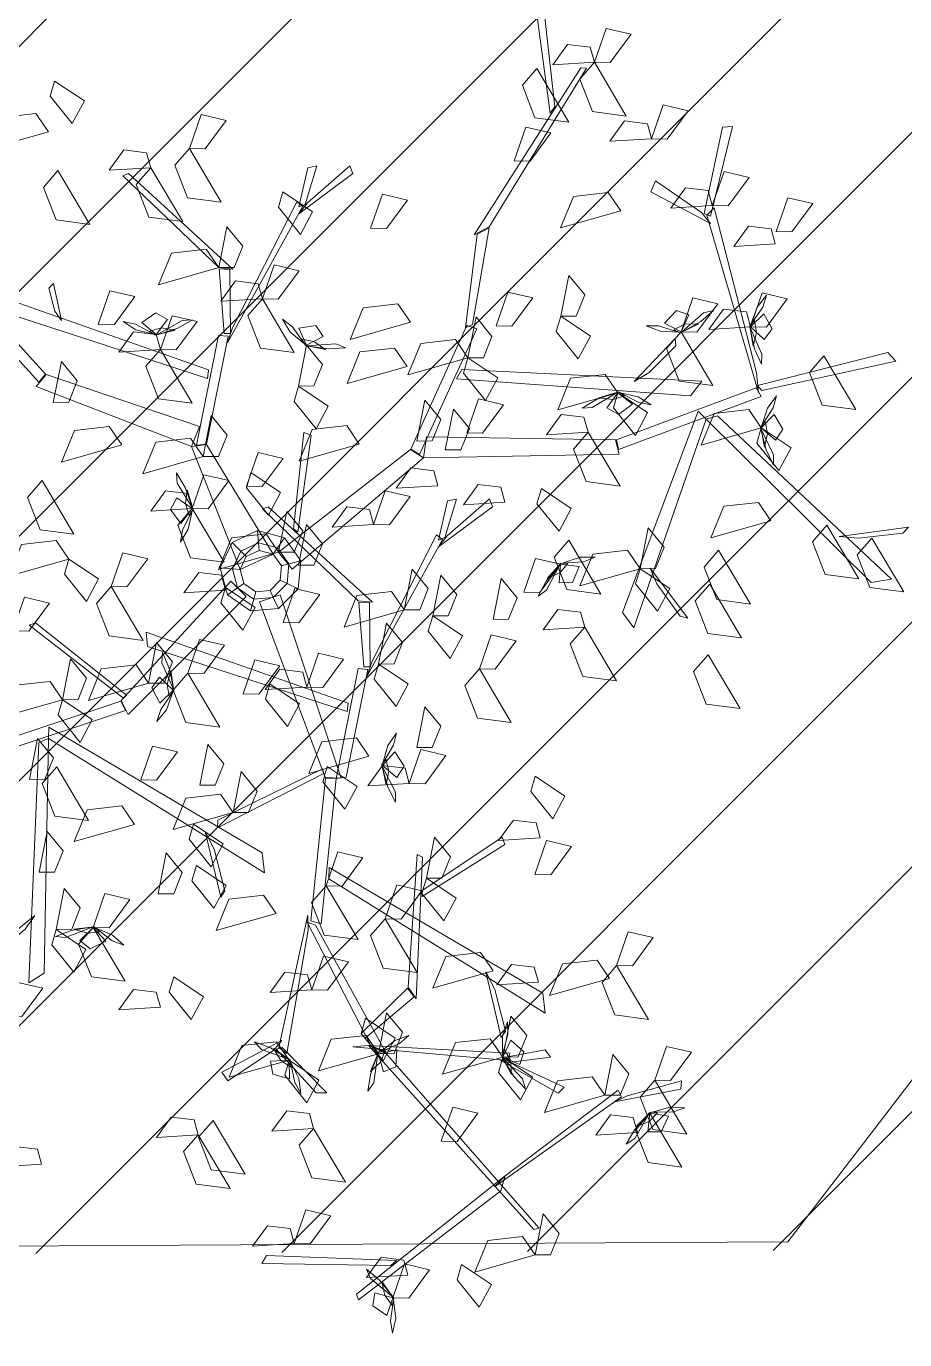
# Model space of a CAD drawing. Header units: metres. Extents: x 500 to 621, y -238 to -209.
# Drawn here: x 549.9189 to 550.2362, y -232.3645 to -231.8904 of the extents above; entities that cross this region are included whole.
import ezdxf

# ---------------------------------------------------------------- set-up
doc = ezdxf.new("R2010")
doc.units = ezdxf.units.M
doc.header["$LTSCALE"] = 6
doc.header["$MEASUREMENT"] = 0
doc.layers.get('0').update_dxf_attribs({"lineweight": 0})
for name, color, linetype, lineweight in [('250', 250, 'Continuous', 0), ('LINE0.1', 1, 'Continuous', 0), ('MOBL', 1, 'Continuous', 0), ('namai', 8, 'Continuous', 0)]:
    doc.layers.add(name, color=color, linetype=linetype, lineweight=lineweight)

# ---------------------------------------------------------------- blocks, each defined once
blk = doc.blocks.new('ee')
at = {"layer": 'namai', "color": 251}
for points in [[(-529367.22107, 690303.23356, 0.06567), (-529367.22588, 690303.27652, 0.1148), (-529367.22867, 690303.27418, 0.11261), (-529367.22278, 690303.23117, 0.06326)], [(-529367.2065, 690303.25, 0.08455), (-529367.20218, 690303.26249, 0.08151), (-529367.19295, 690303.26032, 0.09233), (-529367.20064, 690303.24987, 0.09066)], [(-529367.2065, 690303.25, 0.08455), (-529367.22186, 690303.24904, 0.07716), (-529367.21643, 690303.25655, 0.07769), (-529367.20801, 690303.25554, 0.08219)], [(-529367.2065, 690303.25, 0.03086), (-529367.1947, 690303.23016, 0.02785), (-529367.20719, 690303.23179, 0.02655), (-529367.21187, 690303.24381, 0.0287)], [(-529367.2454, 690303.18931, 0.01981), (-529367.20936, 690303.24783, 0.07984), (-529367.2115, 690303.24792, 0.08028), (-529367.25087, 690303.18634, 0.01735)], [(-529367.22773, 690303.24767, 0.03086), (-529367.21594, 690303.22784, 0.02785), (-529367.22843, 690303.22947, 0.02655), (-529367.2331, 690303.24149, 0.0287)], [(-529367.4058, 690303.24308, 0.09621), (-529367.39482, 690303.23572, 0.09317), (-529367.39929, 690303.22735, 0.10399), (-529367.40742, 690303.23745, 0.10233)], [(-529367.40812, 690303.22433, 0.11113), (-529367.43031, 690303.21801, 0.10812), (-529367.42554, 690303.22966, 0.10682), (-529367.41272, 690303.2311, 0.10897)], [(-529367.35606, 690303.21822, 0.08455), (-529367.35175, 690303.23072, 0.08151), (-529367.34251, 690303.22854, 0.09233), (-529367.3502, 690303.2181, 0.09066)], [(-529367.18542, 690303.22179, 0.0756), (-529367.18111, 690303.23429, 0.07256), (-529367.17187, 690303.23211, 0.08338), (-529367.17956, 690303.22166, 0.08171)], [(-529367.2361, 690303.21358, 0.03086), (-529367.23179, 690303.22607, 0.02782), (-529367.22255, 690303.2239, 0.03863), (-529367.23024, 690303.21345, 0.03697)], [(-529367.18542, 690303.22179, 0.03086), (-529367.20078, 690303.22083, 0.02347), (-529367.19535, 690303.22835, 0.024), (-529367.18693, 690303.22733, 0.02849)], [(-529367.16363, 690303.19324, 0.0199), (-529367.15545, 690303.22627, 0.05386), (-529367.15922, 690303.22605, 0.05275), (-529367.16599, 690303.19415, 0.02021)], [(-529367.37032, 690303.21109, 0.08455), (-529367.38568, 690303.21013, 0.07716), (-529367.38025, 690303.21765, 0.07769), (-529367.37183, 690303.21663, 0.08219)], [(-529367.35606, 690303.21822, 0.08455), (-529367.34427, 690303.19839, 0.08154), (-529367.35676, 690303.20002, 0.08024), (-529367.36143, 690303.21204, 0.08239)], [(-529367.37032, 690303.21109, 0.0756), (-529367.35852, 690303.19126, 0.07259), (-529367.37102, 690303.19289, 0.07129), (-529367.37569, 690303.20491, 0.07345)], [(-529367.31248, 690303.19817, 0.07576), (-529367.29684, 690303.2118, 0.07315), (-529367.29574, 690303.20896, 0.06952), (-529367.31567, 690303.19409, 0.07513)], [(-529367.31564, 690303.19663, 0.07609), (-529367.31225, 690303.21108, 0.12182), (-529367.30899, 690303.21173, 0.11971), (-529367.31327, 690303.19755, 0.07609)], [(-529367.40457, 690303.21001, 0.0756), (-529367.39278, 690303.19017, 0.07259), (-529367.40527, 690303.1918, 0.07129), (-529367.40994, 690303.20382, 0.07345)], [(-529367.34523, 690303.1742, 0.09944), (-529367.38061, 690303.20815, 0.17639), (-529367.37858, 690303.20893, 0.17639), (-529367.33996, 690303.17369, 0.09534)], [(-529367.1669, 690303.19458, 0.0199), (-529367.18392, 690303.20625, 0.01651), (-529367.18571, 690303.20215, 0.01494), (-529367.16362, 690303.19054, 0.02014)], [(-529367.16295, 690303.19715, 0.03086), (-529367.15863, 690303.20964, 0.02782), (-529367.1494, 690303.20747, 0.03863), (-529367.15709, 690303.19702, 0.03697)], [(-529367.32154, 690303.20214, 0.04875), (-529367.31056, 690303.19477, 0.04572), (-529367.31503, 690303.1864, 0.05653), (-529367.32316, 690303.1965, 0.05487)], [(-529367.28911, 690303.18878, 0.08455), (-529367.28479, 690303.20127, 0.08151), (-529367.27556, 690303.1991, 0.09233), (-529367.28325, 690303.18865, 0.09066)], [(-529367.19677, 690303.19516, 0.04875), (-529367.21897, 690303.18884, 0.04575), (-529367.21419, 690303.2005, 0.04444), (-529367.20138, 690303.20194, 0.0466)], [(-529367.16295, 690303.19715, 0.03086), (-529367.17831, 690303.19619, 0.02347), (-529367.17288, 690303.20371, 0.024), (-529367.16446, 690303.20269, 0.02849)], [(-529367.34015, 690303.15197, 0.03746), (-529367.31639, 690303.19855, 0.07903), (-529367.31418, 690303.19689, 0.07624), (-529367.34194, 690303.1465, 0.03216)], [(-529367.14665, 690303.1354, -0.0014), (-529367.16229, 690303.19622, 0.02137), (-529367.16501, 690303.19359, 0.02035), (-529367.14588, 690303.12812, -0.00415)], [(-529367.13939, 690303.18754, 0.01594), (-529367.13508, 690303.20003, 0.0129), (-529367.12584, 690303.19786, 0.02372), (-529367.13353, 690303.18741, 0.02206)], [(-529367.34523, 690303.1742, 0.09944), (-529367.34223, 690303.18929, 0.09205), (-529367.33635, 690303.18211, 0.09258), (-529367.33949, 690303.17424, 0.09708)], [(-529367.25151, 690303.15321, -0.03668), (-529367.24536, 690303.18891, 0.02012), (-529367.24983, 690303.18655, 0.01694), (-529367.25414, 690303.15195, -0.03834)], [(-529367.13968, 690303.18294, 0.12797), (-529367.15504, 690303.18198, 0.12058), (-529367.14961, 690303.1895, 0.12111), (-529367.1412, 690303.18848, 0.1256)], [(-529367.34523, 690303.1742, 0.09944), (-529367.36743, 690303.16787, 0.09643), (-529367.36265, 690303.17953, 0.09513), (-529367.34984, 690303.18097, 0.09728)], [(-529367.34325, 690303.1499, 0.03669), (-529367.34507, 690303.17377, 0.09966), (-529367.34109, 690303.17357, 0.09521), (-529367.3409, 690303.14987, 0.0343)], [(-529367.32909, 690303.16274, 0.03086), (-529367.32478, 690303.17523, 0.02782), (-529367.31555, 690303.17306, 0.03863), (-529367.32323, 690303.16261, 0.03697)], [(-529367.41164, 690303.13193, 0.05667), (-529367.44508, 690303.16869, 0.08779), (-529367.44195, 690303.17099, 0.08633), (-529367.40921, 690303.1349, 0.05584)], [(-529367.40577, 690303.1581, 0.07439), (-529367.40792, 690303.16668, 0.09321), (-529367.40621, 690303.16833, 0.09519), (-529367.40331, 690303.15476, 0.06581)], [(-529367.32909, 690303.16274, 0.03086), (-529367.34445, 690303.16178, 0.02347), (-529367.33902, 690303.1693, 0.024), (-529367.33061, 690303.16828, 0.02849)], [(-529367.21894, 690303.15626, -0.00494), (-529367.21593, 690303.17135, -0.01232), (-529367.21006, 690303.16418, -0.0118), (-529367.21319, 690303.15631, -0.0073)], [(-529367.349, 690303.1365, 0.02407), (-529367.42353, 690303.16264, 0.08517), (-529367.42303, 690303.15731, 0.07903), (-529367.34935, 690303.13335, 0.02073)], [(-529367.38974, 690303.15318, 0.16178), (-529367.38543, 690303.16568, 0.15874), (-529367.37619, 690303.1635, 0.16956), (-529367.38388, 690303.15306, 0.16789)], [(-529367.32909, 690303.16274, 0.03086), (-529367.3173, 690303.1429, 0.02785), (-529367.32979, 690303.14453, 0.02655), (-529367.33446, 690303.15655, 0.0287)], [(-529367.2428, 690303.1527, 0.03086), (-529367.23849, 690303.16519, 0.02782), (-529367.22926, 690303.16302, 0.03863), (-529367.23694, 690303.15257, 0.03697)], [(-529367.17451, 690303.15051, 0.08455), (-529367.1702, 690303.16301, 0.08151), (-529367.16096, 690303.16084, 0.09233), (-529367.16865, 690303.15039, 0.09066)], [(-529367.14884, 690303.15236, 0.01594), (-529367.14453, 690303.16485, 0.0129), (-529367.1353, 690303.16268, 0.02372), (-529367.14298, 690303.15223, 0.02206)], [(-529367.14867, 690303.15321, 0.01557), (-529367.14426, 690303.15961, 0.01407), (-529367.14289, 690303.16401, 0.01914), (-529367.14634, 690303.15965, 0.02183)], [(-529367.36827, 690303.14953, 0.02849), (-529367.36414, 690303.15505, 0.02234), (-529367.36838, 690303.15753, 0.01898), (-529367.37358, 690303.15392, 0.02276)], [(-529367.27443, 690303.15406, -0.04719), (-529367.29662, 690303.14774, -0.0502), (-529367.29185, 690303.15939, -0.0515), (-529367.27903, 690303.16083, -0.04935)], [(-529367.17451, 690303.15051, 0.08455), (-529367.17156, 690303.15675, 0.07839), (-529367.1762, 690303.15834, 0.07503), (-529367.18059, 690303.15377, 0.07881)], [(-529367.17445, 690303.15026, 0.08501), (-529367.16618, 690303.15752, 0.08153), (-529367.16251, 690303.15844, 0.08736), (-529367.16723, 690303.15436, 0.08912)], [(-529367.14884, 690303.15236, 0.04577), (-529367.1642, 690303.1514, 0.03838), (-529367.15877, 690303.15891, 0.03891), (-529367.15036, 690303.1579, 0.04341)], [(-529367.36913, 690303.14961, 0.02812), (-529367.37595, 690303.15335, 0.02662), (-529367.38047, 690303.15427, 0.03169), (-529367.37578, 690303.15127, 0.03438)], [(-529367.36826, 690303.14927, 0.02895), (-529367.35871, 690303.15475, 0.02548), (-529367.35494, 690303.15492, 0.03131), (-529367.36037, 690303.15186, 0.03307)], [(-529367.36676, 690303.14398, 0.03086), (-529367.36244, 690303.15648, 0.02782), (-529367.35321, 690303.15431, 0.03863), (-529367.3609, 690303.14386, 0.03697)], [(-529367.31352, 690303.14604, 0.09168), (-529367.31803, 690303.15237, 0.09018), (-529367.3217, 690303.15517, 0.09525), (-529367.31878, 690303.15043, 0.09794)], [(-529367.31278, 690303.14558, 0.09205), (-529367.30666, 690303.14876, 0.0859), (-529367.30939, 690303.15283, 0.08254), (-529367.31565, 690303.15185, 0.08632)], [(-529367.27104, 690303.1052, -0.06561), (-529367.24988, 690303.15165, -0.03676), (-529367.25356, 690303.15285, -0.03827), (-529367.27424, 690303.10727, -0.06653)], [(-529367.25319, 690303.14092, 0.05472), (-529367.25019, 690303.15601, 0.04733), (-529367.24431, 690303.14884, 0.04786), (-529367.24744, 690303.14096, 0.05236)], [(-529367.21894, 690303.15626, 0.03981), (-529367.20796, 690303.14889, 0.03677), (-529367.21243, 690303.14052, 0.04758), (-529367.22056, 690303.15063, 0.04592)], [(-529367.17538, 690303.15043, 0.08417), (-529367.1828, 690303.15274, 0.08267), (-529367.18741, 690303.15275, 0.08775), (-529367.18222, 690303.15074, 0.09044)], [(-529367.1748, 690303.15019, 0.085), (-529367.16796, 690303.15352, 0.09238), (-529367.17322, 690303.15329, 0.0994), (-529367.17719, 690303.15122, 0.09436)], [(-529367.14907, 690303.15273, 0.01639), (-529367.14792, 690303.14521, 0.02377), (-529367.14658, 690303.1503, 0.03079), (-529367.14738, 690303.1547, 0.02575)], [(-529367.14884, 690303.15236, 0.01594), (-529367.14377, 690303.14769, 0.00978), (-529367.14087, 690303.15165, 0.00643), (-529367.14393, 690303.1572, 0.0102)], [(-529367.36676, 690303.14398, 0.03086), (-529367.38211, 690303.14302, 0.02347), (-529367.37668, 690303.15054, 0.024), (-529367.36827, 690303.14953, 0.02849)], [(-529367.36862, 690303.14926, 0.02895), (-529367.36126, 690303.15117, 0.03632), (-529367.36646, 690303.15199, 0.04334), (-529367.37075, 690303.15074, 0.0383)], [(-529367.35347, 690303.10867, -0.00494), (-529367.34533, 690303.14921, 0.03663), (-529367.34168, 690303.14886, 0.03467), (-529367.34974, 690303.10911, -0.00605)], [(-529367.31321, 690303.1455, 0.09251), (-529367.30575, 690303.14401, 0.09988), (-529367.31008, 690303.14701, 0.1069), (-529367.31449, 690303.14776, 0.10186)], [(-529367.1863, 690303.1355, -0.00752), (-529367.17646, 690303.14539, 0.00789), (-529367.17671, 690303.14805, 0.00943), (-529367.19178, 690303.13223, -0.0146)], [(-529367.17451, 690303.15051, -0.01687), (-529367.16272, 690303.13068, -0.01988), (-529367.17521, 690303.13231, -0.02118), (-529367.17988, 690303.14433, -0.01902)], [(-529367.1491, 690303.15237, 0.0164), (-529367.14462, 690303.14232, 0.01293), (-529367.14483, 690303.13855, 0.01875), (-529367.14732, 690303.14426, 0.02051)], [(-529367.36676, 690303.14398, 0.03086), (-529367.35496, 690303.12415, 0.02785), (-529367.36745, 690303.12578, 0.02655), (-529367.37212, 690303.1378, 0.0287)], [(-529367.31579, 690303.13049, 0.09944), (-529367.31278, 690303.14558, 0.09205), (-529367.30691, 690303.13841, 0.09258), (-529367.31004, 690303.13054, 0.09708)], [(-529367.31288, 690303.14534, 0.09251), (-529367.30191, 690303.14612, 0.08904), (-529367.29843, 690303.14463, 0.09487), (-529367.30466, 690303.14424, 0.09663)], [(-529367.27564, 690303.13777, 0.11436), (-529367.29784, 690303.13145, 0.11135), (-529367.29307, 690303.14311, 0.11004), (-529367.28025, 690303.14455, 0.1122)], [(-529367.25319, 690303.14092, 0.00998), (-529367.27538, 690303.13459, 0.00697), (-529367.27061, 690303.14625, 0.00567), (-529367.25779, 690303.14769, 0.00782)], [(-529367.14471, 690303.12881, -0.00096), (-529367.09518, 690303.13972, 0.04337), (-529367.09809, 690303.14292, 0.03925), (-529367.14625, 690303.13074, -0.00323)], [(-529367.40631, 690303.12449, 0.03981), (-529367.40331, 690303.13958, 0.03242), (-529367.39744, 690303.1324, 0.03295), (-529367.40057, 690303.12453, 0.03744)], [(-529367.25319, 690303.14092, -0.01985), (-529367.24221, 690303.13355, -0.02289), (-529367.24668, 690303.12518, -0.01208), (-529367.25481, 690303.13528, -0.01374)], [(-529367.12172, 690303.14166, 0.03086), (-529367.10993, 690303.12183, 0.02785), (-529367.12242, 690303.12346, 0.02655), (-529367.12709, 690303.13548, 0.0287)], [(-529367.35522, 690303.10816, -0.00416), (-529367.41262, 690303.13036, 0.05738), (-529367.40897, 690303.13481, 0.05558), (-529367.35233, 690303.11563, -0.00416)], [(-529367.25546, 690303.1366, -0.04543), (-529367.16676, 690303.13228, 0.00022), (-529367.17101, 690303.12685, -0.00411), (-529367.25737, 690303.13312, -0.04776)], [(-529367.19786, 690303.12805, -0.00494), (-529367.22005, 690303.12173, -0.00794), (-529367.21528, 690303.13339, -0.00925), (-529367.20246, 690303.13483, -0.00709)], [(-529367.31579, 690303.13049, 0.11436), (-529367.30481, 690303.12312, 0.11132), (-529367.30928, 690303.11475, 0.12213), (-529367.31741, 690303.12486, 0.12047)], [(-529367.19755, 690303.10708, -0.01748), (-529367.14495, 690303.12667, -0.00054), (-529367.14681, 690303.1299, -0.00236), (-529367.19836, 690303.11063, -0.01894)], [(-529367.2721, 690303.11023, -0.01985), (-529367.26909, 690303.12532, -0.02724), (-529367.26322, 690303.11815, -0.02671), (-529367.26635, 690303.11028, -0.02222)], [(-529367.25362, 690303.1133, 0.03086), (-529367.2493, 690303.12579, 0.02782), (-529367.24007, 690303.12362, 0.03863), (-529367.24776, 690303.11317, 0.03697)], [(-529367.19788, 690303.12831, -0.00448), (-529367.20728, 690303.12258, -0.00795), (-529367.21105, 690303.12232, -0.00213), (-529367.20569, 690303.12552, -0.00037)], [(-529367.19752, 690303.12832, -0.00449), (-529367.20483, 690303.12622, 0.00289), (-529367.19961, 690303.12554, 0.00991), (-529367.19534, 690303.1269, 0.00487)], [(-529367.19786, 690303.12805, -0.00494), (-529367.20184, 690303.12243, -0.0111), (-529367.19754, 690303.12006, -0.01445), (-529367.19244, 690303.1238, -0.01068)], [(-529367.19786, 690303.12805, -0.00494), (-529367.18688, 690303.12069, -0.00798), (-529367.19135, 690303.11232, 0.00284), (-529367.19948, 690303.12242, 0.00118)], [(-529367.19699, 690303.12799, -0.00531), (-529367.19008, 690303.12443, -0.00681), (-529367.18554, 690303.12363, -0.00174), (-529367.19031, 690303.1265, 0.00095)], [(-529367.14471, 690303.11589, -0.00531), (-529367.14051, 690303.12243, -0.00681), (-529367.13927, 690303.12688, -0.00174), (-529367.14259, 690303.1224, 0.00095)], [(-529367.35099, 690303.10449, -0.00494), (-529367.34798, 690303.11959, -0.01232), (-529367.34211, 690303.11241, -0.0118), (-529367.34524, 690303.10454, -0.0073)], [(-529367.26154, 690303.10693, 0.09944), (-529367.25854, 690303.12202, 0.09205), (-529367.25266, 690303.11485, 0.09258), (-529367.2558, 690303.10698, 0.09708)], [(-529367.20882, 690303.11345, 0.08455), (-529367.22418, 690303.11249, 0.07716), (-529367.21875, 690303.12001, 0.07769), (-529367.21034, 690303.119, 0.08219)], [(-529367.16521, 690303.11825, -0.00679), (-529367.19189, 690303.04122, 0.05088), (-529367.19617, 690303.04697, 0.04702), (-529367.16816, 690303.12121, -0.00872)], [(-529367.14485, 690303.11504, 0.04875), (-529367.16705, 690303.10871, 0.04575), (-529367.16228, 690303.12037, 0.04444), (-529367.14946, 690303.12181, 0.0466)], [(-529367.16102, 690303.1195, -0.00534), (-529367.0968, 690303.05919, 0.04164), (-529367.1043, 690303.05805, 0.03871), (-529367.16521, 690303.11825, -0.00679)], [(-529367.14485, 690303.11504, -0.00494), (-529367.13963, 690303.11053, -0.0111), (-529367.13686, 690303.11459, -0.01445), (-529367.1401, 690303.12003, -0.01068)], [(-529367.38103, 690303.1088, 0.04321), (-529367.40322, 690303.10248, 0.0402), (-529367.39845, 690303.11414, 0.03889), (-529367.38563, 690303.11558, 0.04105)], [(-529367.29334, 690303.10911, -0.04719), (-529367.31553, 690303.10279, -0.0502), (-529367.31076, 690303.11445, -0.0515), (-529367.29794, 690303.11589, -0.04935)], [(-529367.14485, 690303.11504, -0.00494), (-529367.13388, 690303.10767, -0.00798), (-529367.13834, 690303.0993, 0.00284), (-529367.14648, 690303.1094, 0.00118)], [(-529367.14511, 690303.11504, -0.00448), (-529367.14031, 690303.10514, -0.00795), (-529367.1404, 690303.10136, -0.00213), (-529367.14308, 690303.10699, -0.00037)], [(-529367.14509, 690303.1154, -0.00449), (-529367.1437, 690303.10792, 0.00289), (-529367.14252, 690303.11305, 0.00991), (-529367.14346, 690303.11743, 0.00487)], [(-529367.35099, 690303.10449, -0.05266), (-529367.37318, 690303.09817, -0.05567), (-529367.36841, 690303.10983, -0.05698), (-529367.35559, 690303.11127, -0.05482)], [(-529367.3373, 690303.06279, -0.08737), (-529367.35522, 690303.10816, -0.00416), (-529367.34967, 690303.10894, -0.00637), (-529367.32509, 690303.06848, -0.08737)], [(-529367.31763, 690303.07787, 0.05781), (-529367.31377, 690303.11333, 0.11269), (-529367.31108, 690303.11242, 0.10953), (-529367.31596, 690303.07657, 0.05466)], [(-529367.26963, 690303.10403, -0.06485), (-529367.19732, 690303.10541, -0.01642), (-529367.19867, 690303.11062, -0.01914), (-529367.2685, 690303.11173, -0.06676)], [(-529367.20882, 690303.11345, 0.03086), (-529367.19703, 690303.09362, 0.02785), (-529367.20952, 690303.09525, 0.02655), (-529367.21419, 690303.10727, 0.0287)], [(-529367.33498, 690303.09351, -0.08876), (-529367.33067, 690303.106, -0.0918), (-529367.32144, 690303.10383, -0.08099), (-529367.32912, 690303.09338, -0.08265)], [(-529367.3181, 690303.06291, -0.1243), (-529367.26963, 690303.10403, -0.06485), (-529367.27444, 690303.1071, -0.06678), (-529367.32308, 690303.06918, -0.12458)], [(-529367.26429, 690303.09373, 0.12032), (-529367.27965, 690303.09277, 0.11293), (-529367.27422, 690303.10029, 0.11346), (-529367.26581, 690303.09927, 0.11796)], [(-529367.41046, 690303.09563, 0.03086), (-529367.39867, 690303.07579, 0.02785), (-529367.41116, 690303.07742, 0.02655), (-529367.41583, 690303.08944, 0.0287)], [(-529367.35472, 690303.08532, -0.07339), (-529367.36052, 690303.09467, -0.07686), (-529367.36082, 690303.09844, -0.07104), (-529367.35758, 690303.09311, -0.06928)], [(-529367.35498, 690303.08529, -0.07385), (-529367.35066, 690303.09779, -0.07689), (-529367.34143, 690303.09561, -0.06607), (-529367.34912, 690303.08517, -0.06774)], [(-529367.33332, 690303.0986, -0.00494), (-529367.32234, 690303.09124, -0.00798), (-529367.32681, 690303.08287, 0.00284), (-529367.33494, 690303.09297, 0.00118)], [(-529367.35498, 690303.08529, -0.07385), (-529367.37034, 690303.08433, -0.08124), (-529367.36491, 690303.09185, -0.08071), (-529367.35649, 690303.09083, -0.07621)], [(-529367.3547, 690303.08496, -0.0734), (-529367.35686, 690303.09225, -0.06602), (-529367.3575, 690303.08702, -0.059), (-529367.35611, 690303.08277, -0.06404)], [(-529367.28802, 690303.07941, -0.08876), (-529367.28371, 690303.0919, -0.0918), (-529367.27448, 690303.08973, -0.08099), (-529367.28216, 690303.07928, -0.08265)], [(-529367.23951, 690303.08762, -0.07385), (-529367.25487, 690303.08666, -0.08124), (-529367.24944, 690303.09418, -0.08071), (-529367.24103, 690303.09316, -0.07621)], [(-529367.22607, 690303.09272, -0.01985), (-529367.21509, 690303.08535, -0.02289), (-529367.21956, 690303.07698, -0.01208), (-529367.22769, 690303.08708, -0.01374)], [(-529367.35498, 690303.08529, -0.07385), (-529367.36064, 690303.08923, -0.08001), (-529367.36297, 690303.08492, -0.08337), (-529367.35919, 690303.07984, -0.07959)], [(-529367.35498, 690303.08529, -0.07385), (-529367.34318, 690303.06546, -0.07685), (-529367.35567, 690303.06709, -0.07816), (-529367.36035, 690303.07911, -0.076)], [(-529367.29366, 690303.05122, -0.00021), (-529367.32904, 690303.08517, 0.07674), (-529367.32701, 690303.08596, 0.07674), (-529367.28839, 690303.05072, -0.00431)], [(-529367.28802, 690303.07941, -0.08876), (-529367.30338, 690303.07845, -0.09615), (-529367.29795, 690303.08596, -0.09562), (-529367.28954, 690303.08495, -0.09113)], [(-529367.26091, 690303.07519, -0.0239), (-529367.24527, 690303.08883, -0.02651), (-529367.24417, 690303.08599, -0.03013), (-529367.2641, 690303.07112, -0.02453)], [(-529367.26407, 690303.07365, -0.02356), (-529367.26068, 690303.0881, 0.02217), (-529367.25742, 690303.08876, 0.02006), (-529367.2617, 690303.07457, -0.02356)], [(-529367.14129, 690303.08078, -0.01985), (-529367.16348, 690303.07446, -0.02286), (-529367.15871, 690303.08612, -0.02416), (-529367.14589, 690303.08756, -0.02201)], [(-529367.35504, 690303.08443, -0.07422), (-529367.35854, 690303.07749, -0.07572), (-529367.35931, 690303.07294, -0.07065), (-529367.35647, 690303.07773, -0.06796)], [(-529367.32308, 690303.06918, -0.13949), (-529367.32008, 690303.08427, -0.14688), (-529367.3142, 690303.0771, -0.14635), (-529367.31733, 690303.06923, -0.14185)], [(-529367.32308, 690303.06918, -0.12458), (-529367.34527, 690303.06286, -0.12758), (-529367.3405, 690303.07451, -0.12889), (-529367.32768, 690303.07595, -0.12673)], [(-529367.33047, 690303.07269, -0.21521), (-529367.33087, 690303.07718, -0.25782), (-529367.34025, 690303.07281, -0.25782), (-529367.33706, 690303.06962, -0.21521)], [(-529367.32346, 690303.07081, -0.21521), (-529367.32087, 690303.07451, -0.25782), (-529367.33087, 690303.07718, -0.25782), (-529367.33047, 690303.07269, -0.21521)], [(-529367.3158, 690303.06435, -0.00494), (-529367.3128, 690303.07944, -0.01232), (-529367.30692, 690303.07227, -0.0118), (-529367.31006, 690303.0644, -0.0073)], [(-529367.28858, 690303.02899, -0.06219), (-529367.26482, 690303.07558, -0.02063), (-529367.26261, 690303.07392, -0.02341), (-529367.29037, 690303.02353, -0.06749)], [(-529367.18965, 690303.06311, 0.03981), (-529367.18664, 690303.07821, 0.03242), (-529367.18077, 690303.07103, 0.03295), (-529367.1839, 690303.06316, 0.03744)], [(-529367.12064, 690303.0792, 0.03086), (-529367.10884, 690303.05937, 0.02785), (-529367.12133, 690303.061, 0.02655), (-529367.12601, 690303.07302, 0.0287)], [(-529367.10892, 690303.07436, 0.03298), (-529367.09256, 690303.07624, 0.04567), (-529367.09055, 690303.07843, 0.04651), (-529367.11616, 690303.07503, 0.02682)], [(-529367.40058, 690303.06668, 0.00998), (-529367.42277, 690303.06035, 0.00697), (-529367.418, 690303.07201, 0.00567), (-529367.40519, 690303.07345, 0.00782)], [(-529367.33706, 690303.06962, -0.21521), (-529367.34025, 690303.07281, -0.25782), (-529367.34462, 690303.06343, -0.25782), (-529367.34013, 690303.06304, -0.21521)], [(-529367.33023, 690303.06986, -0.08737), (-529367.33047, 690303.07269, -0.21521), (-529367.33706, 690303.06962, -0.21521), (-529367.33505, 690303.06761, -0.08737)], [(-529367.32509, 690303.06848, -0.08737), (-529367.32346, 690303.07081, -0.21521), (-529367.33047, 690303.07269, -0.21521), (-529367.33023, 690303.06986, -0.08737)], [(-529367.32203, 690303.06412, -0.08737), (-529367.31929, 690303.06486, -0.21521), (-529367.32346, 690303.07081, -0.21521), (-529367.32509, 690303.06848, -0.08737)], [(-529367.31929, 690303.06486, -0.21521), (-529367.31493, 690303.06603, -0.25782), (-529367.32087, 690303.07451, -0.25782), (-529367.32346, 690303.07081, -0.21521)], [(-529367.21594, 690303.07358, 0.08751), (-529367.20414, 690303.05375, 0.0845), (-529367.21663, 690303.05537, 0.0832), (-529367.22131, 690303.0674, 0.08535)], [(-529367.10405, 690303.0744, 0.03086), (-529367.09226, 690303.05456, 0.02785), (-529367.10475, 690303.05619, 0.02655), (-529367.10942, 690303.06822, 0.0287)], [(-529367.40058, 690303.06668, -0.06758), (-529367.38961, 690303.05931, -0.07062), (-529367.39407, 690303.05094, -0.0598), (-529367.4022, 690303.06104, -0.06147)], [(-529367.38496, 690303.05648, 0.05701), (-529367.38065, 690303.06898, 0.05397), (-529367.37142, 690303.0668, 0.06479), (-529367.3791, 690303.05636, 0.06312)], [(-529367.33505, 690303.06761, -0.08737), (-529367.33706, 690303.06962, -0.21521), (-529367.34013, 690303.06304, -0.21521), (-529367.3373, 690303.06279, -0.08737)], [(-529367.31992, 690303.05762, -0.21521), (-529367.31584, 690303.05572, -0.25782), (-529367.31493, 690303.06603, -0.25782), (-529367.31929, 690303.06486, -0.21521)], [(-529367.23254, 690303.0544, 0.04577), (-529367.22822, 690303.0669, 0.04273), (-529367.21899, 690303.06473, 0.05355), (-529367.22668, 690303.05428, 0.05188)], [(-529367.21822, 690303.06512, 0.05317), (-529367.21047, 690303.06568, 0.05167), (-529367.20617, 690303.06736, 0.05675), (-529367.21173, 690303.06733, 0.05944)], [(-529367.18965, 690303.06311, 0.00998), (-529367.21184, 690303.05679, 0.00697), (-529367.20707, 690303.06845, 0.00567), (-529367.19425, 690303.06989, 0.00782)], [(-529367.16062, 690303.0699, 0.01594), (-529367.14883, 690303.05007, 0.01294), (-529367.16132, 690303.0517, 0.01163), (-529367.16599, 690303.06372, 0.01379)], [(-529367.34268, 690303.0552, 0.12797), (-529367.35804, 690303.05424, 0.12058), (-529367.35261, 690303.06176, 0.12111), (-529367.34419, 690303.06074, 0.1256)], [(-529367.34013, 690303.06304, -0.21521), (-529367.34462, 690303.06343, -0.25782), (-529367.34194, 690303.05343, -0.25782), (-529367.33825, 690303.05602, -0.21521)], [(-529367.3373, 690303.06279, -0.08737), (-529367.34013, 690303.06304, -0.21521), (-529367.33825, 690303.05602, -0.21521), (-529367.33592, 690303.05765, -0.08737)], [(-529367.3225, 690303.05882, -0.08737), (-529367.31992, 690303.05762, -0.21521), (-529367.31929, 690303.06486, -0.21521), (-529367.32203, 690303.06412, -0.08737)], [(-529367.27676, 690303.04789, -0.04719), (-529367.27375, 690303.06299, -0.05458), (-529367.26788, 690303.05581, -0.05405), (-529367.27101, 690303.04794, -0.04955)], [(-529367.26621, 690303.04565, -0.10964), (-529367.26321, 690303.06074, -0.11703), (-529367.25733, 690303.05357, -0.1165), (-529367.26046, 690303.0457, -0.11201)], [(-529367.21914, 690303.06493, 0.05401), (-529367.22419, 690303.05516, 0.05053), (-529367.22727, 690303.05296, 0.05636), (-529367.22436, 690303.05848, 0.05812)], [(-529367.21884, 690303.06513, 0.054), (-529367.22399, 690303.05954, 0.06138), (-529367.21918, 690303.06167, 0.06839), (-529367.21624, 690303.06505, 0.06336)], [(-529367.21899, 690303.06473, 0.05355), (-529367.21946, 690303.05785, 0.04739), (-529367.21456, 690303.05806, 0.04403), (-529367.21215, 690303.06391, 0.04781)], [(-529367.18965, 690303.06311, 0.00998), (-529367.17867, 690303.05575, 0.00694), (-529367.18314, 690303.04738, 0.01775), (-529367.19127, 690303.05748, 0.01609)], [(-529367.18347, 690303.05746, 0.04004), (-529367.17482, 690303.04553, 0.0547), (-529367.17198, 690303.04482, 0.05571), (-529367.18593, 690303.06332, 0.03294)], [(-529367.38496, 690303.05648, 0.08684), (-529367.37317, 690303.03665, 0.08383), (-529367.38566, 690303.03828, 0.08253), (-529367.39033, 690303.0503, 0.08468)], [(-529367.33513, 690303.0528, -0.11054), (-529367.37865, 690303.00928, -0.049), (-529367.38124, 690303.01442, -0.0508), (-529367.3408, 690303.05846, -0.11054)], [(-529367.34277, 690303.05619, -0.10964), (-529367.3318, 690303.04882, -0.11268), (-529367.33626, 690303.04045, -0.10187), (-529367.34439, 690303.05055, -0.10353)], [(-529367.33825, 690303.05602, -0.21521), (-529367.34194, 690303.05343, -0.25782), (-529367.33346, 690303.0475, -0.25782), (-529367.3323, 690303.05185, -0.21521)], [(-529367.33592, 690303.05765, -0.08737), (-529367.33825, 690303.05602, -0.21521), (-529367.3323, 690303.05185, -0.21521), (-529367.33156, 690303.0546, -0.08737)], [(-529367.32626, 690303.05506, -0.08737), (-529367.32506, 690303.05248, -0.21521), (-529367.31992, 690303.05762, -0.21521), (-529367.3225, 690303.05882, -0.08737)], [(-529367.32506, 690303.05248, -0.21521), (-529367.32315, 690303.0484, -0.25782), (-529367.31584, 690303.05572, -0.25782), (-529367.31992, 690303.05762, -0.21521)], [(-529367.32145, 690303.04327, 0.12797), (-529367.31713, 690303.05576, 0.12493), (-529367.3079, 690303.05359, 0.13574), (-529367.31559, 690303.04314, 0.13408)], [(-529367.24389, 690303.04441, 0.09916), (-529367.24089, 690303.0595, 0.09177), (-529367.23501, 690303.05233, 0.0923), (-529367.23815, 690303.04446, 0.0968)], [(-529367.16392, 690303.05738, 0.09052), (-529367.15212, 690303.03754, 0.08751), (-529367.16461, 690303.03917, 0.0862), (-529367.16929, 690303.0512, 0.08836)], [(-529367.42121, 690303.04012, 0.12797), (-529367.4169, 690303.05261, 0.12493), (-529367.40766, 690303.05044, 0.13574), (-529367.41535, 690303.03999, 0.13408)], [(-529367.3323, 690303.05185, -0.21521), (-529367.33346, 690303.0475, -0.25782), (-529367.32315, 690303.0484, -0.25782), (-529367.32506, 690303.05248, -0.21521)], [(-529367.33156, 690303.0546, -0.08737), (-529367.3323, 690303.05185, -0.21521), (-529367.32506, 690303.05248, -0.21521), (-529367.32626, 690303.05506, -0.08737)], [(-529367.32257, 690303.05346, -0.15388), (-529367.30002, 690302.98583, -0.10396), (-529367.30587, 690302.98608, -0.10542), (-529367.33017, 690303.05093, -0.15388)], [(-529367.27676, 690303.04789, -0.04719), (-529367.29895, 690303.04157, -0.0502), (-529367.29418, 690303.05323, -0.0515), (-529367.28136, 690303.05467, -0.04935)], [(-529367.29168, 690303.02692, -0.06296), (-529367.2935, 690303.05079), (-529367.28951, 690303.0506, -0.00445), (-529367.28933, 690303.0269, -0.06536)], [(-529367.21007, 690303.04154, 0.01594), (-529367.22542, 690303.04058, 0.00856), (-529367.21999, 690303.0481, 0.00908), (-529367.21158, 690303.04708, 0.01358)], [(-529367.38033, 690303.01533, -0.05209), (-529367.41523, 690303.04222, -0.04642), (-529367.41282, 690303.04308, -0.04874), (-529367.37923, 690303.01642, -0.05363)], [(-529367.2862, 690303.02793, -0.01985), (-529367.2832, 690303.04302, -0.02724), (-529367.27732, 690303.03585, -0.02671), (-529367.28046, 690303.02798, -0.02222)], [(-529367.26621, 690303.04565, 0.08425), (-529367.25523, 690303.03828, 0.08121), (-529367.2597, 690303.02991, 0.09202), (-529367.26783, 690303.04002, 0.09036)], [(-529367.21007, 690303.04154, 0.09946), (-529367.19827, 690303.02171, 0.09646), (-529367.21076, 690303.02333, 0.09515), (-529367.21544, 690303.03536, 0.09731)], [(-529367.29743, 690303.01352, -0.07558), (-529367.37196, 690303.03967, -0.01449), (-529367.37146, 690303.03434, -0.02063), (-529367.29778, 690303.01038, -0.07893)], [(-529367.35663, 690303.02451, 0.12797), (-529367.35231, 690303.03701, 0.12493), (-529367.34308, 690303.03483, 0.13574), (-529367.35077, 690303.02439, 0.13408)], [(-529367.24897, 690303.0262, 0.01594), (-529367.24465, 690303.03869, 0.0129), (-529367.23542, 690303.03652, 0.02372), (-529367.24311, 690303.02607, 0.02206)], [(-529367.37113, 690303.0208, -0.05266), (-529367.36813, 690303.03589, -0.06005), (-529367.36226, 690303.02872, -0.05952), (-529367.36539, 690303.02085, -0.05503)], [(-529367.36174, 690303.01832, 0.12627), (-529367.36616, 690303.02839, 0.1228), (-529367.36593, 690303.03216, 0.12862), (-529367.36347, 690303.02643, 0.13038)], [(-529367.31267, 690303.01943, -0.07385), (-529367.30835, 690303.03192, -0.07689), (-529367.29912, 690303.02975, -0.06607), (-529367.30681, 690303.0193, -0.06774)], [(-529367.40291, 690303.01476, -0.00494), (-529367.3999, 690303.02985, -0.01232), (-529367.39403, 690303.02267, -0.0118), (-529367.39716, 690303.0148, -0.0073)], [(-529367.37113, 690303.0208, 0.04875), (-529367.39333, 690303.01448, 0.04575), (-529367.38856, 690303.02613, 0.04444), (-529367.37574, 690303.02757, 0.0466)], [(-529367.33623, 690303.01695, -0.07385), (-529367.33191, 690303.02944, -0.07689), (-529367.32268, 690303.02727, -0.06607), (-529367.33037, 690303.01682, -0.06774)], [(-529367.2862, 690303.02793, -0.06758), (-529367.27523, 690303.02056, -0.07062), (-529367.27969, 690303.01219, -0.0598), (-529367.28782, 690303.0223, -0.06147)], [(-529367.16451, 690303.03136, 0.07192), (-529367.15271, 690303.01152, 0.06892), (-529367.1652, 690303.01315, 0.06761), (-529367.16988, 690303.02517, 0.06977)], [(-529367.362, 690303.01833, 0.12581), (-529367.36705, 690303.02303, 0.11965), (-529367.36997, 690303.01908, 0.11629), (-529367.36694, 690303.01352, 0.12007)], [(-529367.36178, 690303.01796, 0.12626), (-529367.36288, 690303.02548, 0.13364), (-529367.36425, 690303.0204, 0.14066), (-529367.36348, 690303.01599, 0.13562)], [(-529367.35663, 690303.02451, 0.12797), (-529367.34483, 690303.00468, 0.12496), (-529367.35732, 690303.00631, 0.12366), (-529367.362, 690303.01833, 0.12581)], [(-529367.31267, 690303.01943, -0.07385), (-529367.32803, 690303.01847, -0.08124), (-529367.32259, 690303.02598, -0.08071), (-529367.31418, 690303.02497, -0.07621)], [(-529367.3019, 690302.9857, -0.10459), (-529367.29376, 690303.02624, -0.06303), (-529367.29011, 690303.02589, -0.06498), (-529367.29817, 690302.98614, -0.10571)], [(-529367.24897, 690303.0262, 0.04577), (-529367.23717, 690303.00636, 0.04277), (-529367.24966, 690303.00799, 0.04146), (-529367.25434, 690303.02001, 0.04362)], [(-529367.40291, 690303.01476, -0.00494), (-529367.4251, 690303.00843, -0.00794), (-529367.42033, 690303.02009, -0.00925), (-529367.40751, 690303.02153, -0.00709)], [(-529367.36218, 690303.01748, 0.12544), (-529367.36662, 690303.0111, 0.12394), (-529367.36802, 690303.00671, 0.12901), (-529367.36454, 690303.01105, 0.1317)], [(-529367.32634, 690303.02065, 0.00998), (-529367.31537, 690303.01328, 0.00694), (-529367.31983, 690303.00491, 0.01775), (-529367.32797, 690303.01501, 0.01609)], [(-529367.37969, 690303.01081, -0.0497), (-529367.42682, 690302.99509, -0.01858), (-529367.42766, 690302.99889, -0.02004), (-529367.38142, 690303.01423, -0.05054)], [(-529367.40291, 690303.01476, 0.03981), (-529367.39193, 690303.00739, 0.03677), (-529367.3964, 690302.99902, 0.04758), (-529367.40453, 690303.00912, 0.04592)], [(-529367.2721, 690302.99709, -0.00494), (-529367.2691, 690303.01218, -0.01232), (-529367.26322, 690303.00501, -0.0118), (-529367.26635, 690302.99714, -0.0073)], [(-529367.40811, 690303.00042, -0.03049), (-529367.32825, 690302.95085, 0.00322), (-529367.32916, 690302.9582, -0.00017), (-529367.40798, 690303.00464, -0.03234)], [(-529367.28466, 690302.9913, 0.00871), (-529367.28064, 690302.99795, 0.00721), (-529367.27953, 690303.00243, 0.01228), (-529367.28272, 690302.99787, 0.01497)], [(-529367.41167, 690302.99892, -0.02798), (-529367.41537, 690302.91024, 0.01776), (-529367.4097, 690302.91385, 0.01317), (-529367.40811, 690303.00042, -0.03049)], [(-529367.41514, 690302.98533, 0.02829), (-529367.41213, 690303.00042, 0.0209), (-529367.40626, 690302.99325, 0.02143), (-529367.40939, 690302.98538, 0.02593)], [(-529367.37402, 690302.98514, 0.12797), (-529367.3697, 690302.99763, 0.12493), (-529367.36047, 690302.99546, 0.13574), (-529367.36816, 690302.98501, 0.13408)], [(-529367.35223, 690302.98319, -0.10964), (-529367.34922, 690302.99828, -0.11703), (-529367.34335, 690302.99111, -0.1165), (-529367.34648, 690302.98323, -0.11201)], [(-529367.28977, 690302.99388, -0.12456), (-529367.31196, 690302.98756, -0.12756), (-529367.30719, 690302.99922, -0.12887), (-529367.29437, 690303.00066, -0.12671)], [(-529367.28503, 690302.9908, 0.00954), (-529367.28343, 690302.98337, 0.01691), (-529367.28239, 690302.98853, 0.02393), (-529367.28346, 690302.99287, 0.01889)], [(-529367.28478, 690302.99044, 0.00908), (-529367.27943, 690302.98609, 0.00293), (-529367.27678, 690302.99021, -0.00043), (-529367.28017, 690302.99556, 0.00335)], [(-529367.27485, 690302.98389, 0.09946), (-529367.27054, 690302.99638, 0.09642), (-529367.2613, 690302.99421, 0.10724), (-529367.26899, 690302.98376, 0.10558)], [(-529367.40504, 690302.99001, 0.079), (-529367.39324, 690302.97017, 0.07599), (-529367.40573, 690302.9718, 0.07469), (-529367.41041, 690302.98382, 0.07684)], [(-529367.30634, 690302.98749, -0.10646), (-529367.34572, 690302.96745, -0.10187), (-529367.34553, 690302.97034, -0.10375), (-529367.3069, 690302.98919, -0.10771)], [(-529367.3399, 690302.97313, 0.08982), (-529367.3369, 690302.98822, 0.08243), (-529367.33102, 690302.98105, 0.08296), (-529367.33416, 690302.97318, 0.08746)], [(-529367.30511, 690302.99011, -0.01985), (-529367.29414, 690302.98275, -0.02289), (-529367.2986, 690302.97438, -0.01208), (-529367.30673, 690302.98448, -0.01374)], [(-529367.27485, 690302.98389, 0.01594), (-529367.29021, 690302.98292, 0.00856), (-529367.28478, 690302.99044, 0.00908), (-529367.27637, 690302.98943, 0.01358)], [(-529367.28504, 690302.99044, 0.00954), (-529367.27996, 690302.98068, 0.00607), (-529367.27995, 690302.9769, 0.0119), (-529367.28278, 690302.98245, 0.01366)], [(-529367.3019, 690302.9857, -0.10459), (-529367.30742, 690302.93202, -0.08166), (-529367.31126, 690302.93317, -0.08274), (-529367.30577, 690302.9858, -0.10521)], [(-529367.22839, 690302.98655, -0.00494), (-529367.21742, 690302.97918, -0.00798), (-529367.22188, 690302.97081, 0.00284), (-529367.23002, 690302.98092, 0.00118)], [(-529367.3399, 690302.97313, 0.08087), (-529367.36209, 690302.96681, 0.07787), (-529367.35732, 690302.97846, 0.07656), (-529367.34451, 690302.9799, 0.07872)], [(-529367.37635, 690302.96876, 0.11113), (-529367.39855, 690302.96243, 0.10812), (-529367.39377, 690302.97409, 0.10682), (-529367.38096, 690302.97553, 0.10897)], [(-529367.35455, 690302.96888, 0.00998), (-529367.34358, 690302.96151, 0.00694), (-529367.34804, 690302.95314, 0.01775), (-529367.35617, 690302.96325, 0.01609)], [(-529367.2265, 690302.96374, 0.08455), (-529367.24185, 690302.96278, 0.07716), (-529367.23642, 690302.97029, 0.07769), (-529367.22801, 690302.96928, 0.08219)], [(-529367.41157, 690302.95108, 0.02829), (-529367.40857, 690302.96617, 0.0209), (-529367.40269, 690302.959, 0.02143), (-529367.40583, 690302.95113, 0.02593)], [(-529367.3469, 690302.9596, -0.00205), (-529367.34291, 690302.94417, 0.01129), (-529367.34445, 690302.94189, 0.01269), (-529367.35023, 690302.96613, -0.00814)], [(-529367.27021, 690302.94421, 0.0797), (-529367.24054, 690302.964, 0.13457), (-529367.23951, 690302.96135, 0.13142), (-529367.27014, 690302.94209, 0.07655)], [(-529367.26854, 690302.94889, 0.03981), (-529367.26553, 690302.96398, 0.03242), (-529367.25966, 690302.95681, 0.03295), (-529367.26279, 690302.94893, 0.03744)], [(-529367.22846, 690302.95028, 0.11305), (-529367.22414, 690302.96277, 0.11001), (-529367.21491, 690302.9606, 0.12083), (-529367.2226, 690302.95015, 0.11917)], [(-529367.36758, 690302.94312, -0.04719), (-529367.36458, 690302.95821, -0.05458), (-529367.3587, 690302.95104, -0.05405), (-529367.36184, 690302.94317, -0.04955)], [(-529367.30554, 690302.94607, 0.03086), (-529367.30123, 690302.95856, 0.02782), (-529367.29199, 690302.95639, 0.03863), (-529367.29968, 690302.94594, 0.03697)], [(-529367.27527, 690302.90872, 0.02167), (-529367.27193, 690302.95765, 0.09862), (-529367.27002, 690302.95659, 0.09862), (-529367.27228, 690302.90436, 0.01757)], [(-529367.35347, 690302.95354, 0.03384), (-529367.34249, 690302.94617, 0.0308), (-529367.34696, 690302.9378, 0.04162), (-529367.35509, 690302.9479, 0.03995)], [(-529367.30452, 690302.94864, -0.08859), (-529367.22466, 690302.89907, -0.05488), (-529367.22557, 690302.90642, -0.05827), (-529367.30439, 690302.95286, -0.09043)], [(-529367.40523, 690302.92998, -0.00494), (-529367.40223, 690302.94507, -0.01232), (-529367.39635, 690302.9379, -0.0118), (-529367.39949, 690302.93002, -0.0073)], [(-529367.30554, 690302.94607, 0.03086), (-529367.29375, 690302.92623, 0.02785), (-529367.30624, 690302.92786, 0.02655), (-529367.31091, 690302.93988, 0.0287)], [(-529367.28376, 690302.93389, 0.07192), (-529367.27945, 690302.94638, 0.06888), (-529367.27021, 690302.94421, 0.0797), (-529367.2779, 690302.93376, 0.07804)], [(-529367.26854, 690302.94889, 0.00998), (-529367.25756, 690302.94152, 0.00694), (-529367.26203, 690302.93315, 0.01775), (-529367.27016, 690302.94326, 0.01609)], [(-529367.39156, 690302.93072, 0.08455), (-529367.38724, 690302.94322, 0.08151), (-529367.37801, 690302.94104, 0.09233), (-529367.3857, 690302.9306, 0.09066)], [(-529367.32402, 690302.93587, 0.00998), (-529367.34621, 690302.92954, 0.00697), (-529367.34144, 690302.9412, 0.00567), (-529367.32862, 690302.94264, 0.00782)], [(-529367.41669, 690302.93004, 0.01011), (-529367.4269, 690302.92137, 0.02601), (-529367.42944, 690302.92193, 0.02768), (-529367.41316, 690302.93511, 0.00286)], [(-529367.31215, 690302.92972, -0.07913), (-529367.32007, 690302.88424, -0.03085), (-529367.32306, 690302.88635, -0.03227), (-529367.31229, 690302.93521, -0.08469)], [(-529367.40523, 690302.92998, -0.00494), (-529367.39426, 690302.92261, -0.00798), (-529367.39872, 690302.91424, 0.00284), (-529367.40686, 690302.92435, 0.00118)], [(-529367.39153, 690302.93098, 0.08501), (-529367.40178, 690302.92697, 0.08153), (-529367.40554, 690302.92735, 0.08736), (-529367.39971, 690302.92958, 0.08912)], [(-529367.39118, 690302.93093, 0.085), (-529367.39874, 690302.93013, 0.09238), (-529367.39371, 690302.92855, 0.0994), (-529367.38928, 690302.92915, 0.09436)], [(-529367.39156, 690302.93072, 0.08455), (-529367.37976, 690302.91089, 0.08154), (-529367.39225, 690302.91252, 0.08024), (-529367.39693, 690302.92454, 0.08239)], [(-529367.39156, 690302.93072, 0.08455), (-529367.39646, 690302.92587, 0.07839), (-529367.39263, 690302.92279, 0.07503), (-529367.38695, 690302.92559, 0.07881)], [(-529367.39072, 690302.93051, 0.08417), (-529367.38453, 690302.92581, 0.08267), (-529367.38019, 690302.92423, 0.08775), (-529367.38439, 690302.92789, 0.09044)], [(-529367.30949, 690302.93149, -0.08121), (-529367.28368, 690302.88486, -0.04001), (-529367.28907, 690302.8872, -0.04108), (-529367.31259, 690302.9327, -0.08168)], [(-529367.28376, 690302.93389, 0.07192), (-529367.27197, 690302.91405, 0.06892), (-529367.28446, 690302.91568, 0.06761), (-529367.28913, 690302.92771, 0.06977)], [(-529367.19829, 690302.91662, 0.04577), (-529367.19398, 690302.92912, 0.04273), (-529367.18474, 690302.92694, 0.05355), (-529367.19243, 690302.9165, 0.05188)], [(-529367.31085, 690302.90767, 0.12797), (-529367.30654, 690302.92016, 0.12493), (-529367.2973, 690302.91799, 0.13574), (-529367.30499, 690302.90754, 0.13408)], [(-529367.24389, 690302.91464, 0.04875), (-529367.26609, 690302.90831, 0.04575), (-529367.26131, 690302.91997, 0.04444), (-529367.2485, 690302.92141, 0.0466)], [(-529367.22719, 690302.91049, 0.07192), (-529367.24255, 690302.90953, 0.06454), (-529367.23712, 690302.91704, 0.06507), (-529367.2287, 690302.91603, 0.06956)], [(-529367.20088, 690302.91191, 0.08982), (-529367.22307, 690302.90559, 0.08681), (-529367.2183, 690302.91725, 0.08551), (-529367.20548, 690302.91869, 0.08766)], [(-529367.19829, 690302.91662, 0.0756), (-529367.1865, 690302.89679, 0.07259), (-529367.19899, 690302.89842, 0.07129), (-529367.20366, 690302.91044, 0.07345)], [(-529367.42375, 690302.89794, 0.06334), (-529367.41944, 690302.91044, 0.0603), (-529367.4102, 690302.90826, 0.07112), (-529367.41789, 690302.89782, 0.06946)], [(-529367.36184, 690302.91251, -0.0828), (-529367.35086, 690302.90515, -0.08584), (-529367.35533, 690302.89678, -0.07502), (-529367.36346, 690302.90688, -0.07668)], [(-529367.31085, 690302.90767, 0.12797), (-529367.32621, 690302.90671, 0.12058), (-529367.32078, 690302.91422, 0.12111), (-529367.31237, 690302.91321, 0.1256)], [(-529367.24331, 690302.90782, -0.06015), (-529367.23932, 690302.89239, -0.04681), (-529367.24086, 690302.89011, -0.0454), (-529367.24664, 690302.91435, -0.06624)], [(-529367.36676, 690302.90128, 0.08455), (-529367.38212, 690302.90032, 0.07716), (-529367.37669, 690302.90783, 0.07769), (-529367.36827, 690302.90682, 0.08219)], [(-529367.29264, 690302.89162, -0.04108), (-529367.27549, 690302.90832, 0.02189), (-529367.27309, 690302.90514, 0.01744), (-529367.29115, 690302.8898, -0.04347)], [(-529367.29102, 690302.89725, -0.04719), (-529367.28004, 690302.88988, -0.05023), (-529367.28451, 690302.88151, -0.03941), (-529367.29264, 690302.89162, -0.04108)], [(-529367.2862, 690302.8841, -0.00494), (-529367.2832, 690302.8992, -0.01232), (-529367.27733, 690302.89202, -0.0118), (-529367.28046, 690302.88415, -0.0073)], [(-529367.24045, 690302.88372, -0.00531), (-529367.23842, 690302.89123, -0.00681), (-529367.23859, 690302.89584, -0.00174), (-529367.2404, 690302.89057, 0.00095)], [(-529367.24033, 690302.88286, -0.00494), (-529367.23733, 690302.89796, -0.01232), (-529367.23145, 690302.89078, -0.0118), (-529367.23458, 690302.88291, -0.0073)], [(-529367.2862, 690302.8841, -0.00494), (-529367.3084, 690302.87778, -0.00794), (-529367.30363, 690302.88944, -0.00925), (-529367.29081, 690302.89088, -0.00709)], [(-529367.28561, 690302.88473, -0.00531), (-529367.27848, 690302.88783, -0.00681), (-529367.27498, 690302.89083, -0.00174), (-529367.28022, 690302.88896, 0.00095)], [(-529367.32496, 690302.88535, -0.03186), (-529367.3418, 690302.87413, -0.02659), (-529367.34404, 690302.87731, -0.02928), (-529367.32188, 690302.88898, -0.03398)], [(-529367.31922, 690302.88178, -0.01985), (-529367.34141, 690302.87545, -0.02286), (-529367.33664, 690302.88711, -0.02416), (-529367.32382, 690302.88855, -0.02201)], [(-529367.31903, 690302.88196, -0.01939), (-529367.32938, 690302.88569, -0.02287), (-529367.33195, 690302.88846, -0.01704), (-529367.32611, 690302.88629, -0.01528)], [(-529367.31879, 690302.88168, -0.0194), (-529367.32501, 690302.88606, -0.01202), (-529367.32227, 690302.88157, -0.00501), (-529367.31854, 690302.8791, -0.01004)], [(-529367.32182, 690302.88642, -0.03309), (-529367.30532, 690302.86973, 0.00887), (-529367.30925, 690302.86965, 0.00857), (-529367.32402, 690302.88583, -0.03195)], [(-529367.28995, 690302.88715, -0.04036), (-529367.23774, 690302.88426, 0.00121), (-529367.23836, 690302.88157, -0.00158), (-529367.29567, 690302.88659, -0.04566)], [(-529367.28379, 690302.88454, -0.04039), (-529367.22694, 690302.81969, -0.01056), (-529367.22883, 690302.81918, -0.00959), (-529367.28995, 690302.88715, -0.04036)], [(-529367.24033, 690302.88286, -0.00494), (-529367.26252, 690302.87654, -0.00794), (-529367.25775, 690302.8882, -0.00925), (-529367.24493, 690302.88964, -0.00709)], [(-529367.24033, 690302.88286, -0.00494), (-529367.23399, 690302.88015, -0.0111), (-529367.23258, 690302.88485, -0.01445), (-529367.23731, 690302.88906, -0.01068)], [(-529367.18419, 690302.87431, 0.03086), (-529367.17987, 690302.88681, 0.02782), (-529367.17064, 690302.88463, 0.03863), (-529367.17833, 690302.87418, 0.03697)], [(-529367.31922, 690302.88178, -0.01985), (-529367.3261, 690302.88135, -0.02601), (-529367.32525, 690302.87652, -0.02937), (-529367.31913, 690302.87489, -0.02559)], [(-529367.31922, 690302.88178, -0.01985), (-529367.30824, 690302.87441, -0.02289), (-529367.31271, 690302.86604, -0.01208), (-529367.32084, 690302.87615, -0.01374)], [(-529367.28642, 690302.88425, -0.00448), (-529367.28794, 690302.87335, -0.00795), (-529367.29012, 690302.87026, -0.00213), (-529367.2892, 690302.87643, -0.00037)], [(-529367.2862, 690302.88454, -0.00449), (-529367.2892, 690302.87755, 0.00289), (-529367.28537, 690302.88116, 0.00991), (-529367.28372, 690302.88532, 0.00487)], [(-529367.2862, 690302.8841, -0.00494), (-529367.28437, 690302.87745, -0.0111), (-529367.27982, 690302.87928, -0.01445), (-529367.27948, 690302.8856, -0.01068)], [(-529367.24033, 690302.88286, -0.01985), (-529367.22935, 690302.8755, -0.02289), (-529367.23382, 690302.86713, -0.01208), (-529367.24195, 690302.87723, -0.01374)], [(-529367.23651, 690302.88052, -0.00206), (-529367.21771, 690302.87173, -0.00467), (-529367.21986, 690302.86958, -0.0083), (-529367.24152, 690302.8818, -0.00269)], [(-529367.24066, 690302.88314, -0.00449), (-529367.23708, 690302.87644, 0.00289), (-529367.23751, 690302.88168, 0.00991), (-529367.23973, 690302.88557, 0.00487)], [(-529367.24058, 690302.88279, -0.00448), (-529367.233, 690302.87481, -0.00795), (-529367.23195, 690302.87118, -0.00213), (-529367.2362, 690302.87574, -0.00037)], [(-529367.23919, 690302.8828, -0.00173), (-529367.22461, 690302.88554, 0.044), (-529367.22269, 690302.88282, 0.04189), (-529367.23739, 690302.881, -0.00173)], [(-529367.20267, 690302.86876, -0.00494), (-529367.19966, 690302.88385, -0.01232), (-529367.19379, 690302.87668, -0.0118), (-529367.19692, 690302.86881, -0.0073)], [(-529367.31873, 690302.88106, -0.02023), (-529367.31716, 690302.87345, -0.02173), (-529367.31494, 690302.86941, -0.01665), (-529367.31569, 690302.87492, -0.01396)], [(-529367.20267, 690302.86876, 0.00998), (-529367.22486, 690302.86244, 0.00697), (-529367.22009, 690302.87409, 0.00567), (-529367.20727, 690302.87554, 0.00782)], [(-529367.1944, 690302.86862, 0.027), (-529367.17438, 690302.87408, 0.02439), (-529367.17463, 690302.87105, 0.02076), (-529367.19905, 690302.86635, 0.02636)], [(-529367.18419, 690302.87431, 0.03086), (-529367.17239, 690302.85448, 0.02785), (-529367.18488, 690302.8561, 0.02655), (-529367.18956, 690302.86813, 0.0287)], [(-529367.23944, 690302.8391, -0.0113), (-529367.19776, 690302.87067, 0.03027), (-529367.1965, 690302.86822, 0.02748), (-529367.24343, 690302.83496, -0.0166)], [(-529367.31019, 690302.85649, 0.01594), (-529367.32555, 690302.85553, 0.00856), (-529367.32012, 690302.86304, 0.00908), (-529367.3117, 690302.86203, 0.01358)], [(-529367.26307, 690302.85184, 0.04577), (-529367.25876, 690302.86433, 0.04273), (-529367.24953, 690302.86216, 0.05355), (-529367.25721, 690302.85171, 0.05188)], [(-529367.18611, 690302.86235, 0.07238), (-529367.19159, 690302.85281, 0.06891), (-529367.19476, 690302.85075, 0.07474), (-529367.19161, 690302.85614, 0.0765)], [(-529367.18596, 690302.86213, 0.07192), (-529367.17417, 690302.8423, 0.06892), (-529367.18666, 690302.84393, 0.06761), (-529367.19133, 690302.85595, 0.06977)], [(-529367.1858, 690302.86253, 0.07238), (-529367.19119, 690302.85717, 0.07975), (-529367.18629, 690302.85909, 0.08677), (-529367.18321, 690302.86233, 0.08173)], [(-529367.18596, 690302.86213, 0.07192), (-529367.18675, 690302.85528, 0.06577), (-529367.18184, 690302.85527, 0.06241), (-529367.17916, 690302.86101, 0.06619)], [(-529367.18517, 690302.86249, 0.07155), (-529367.17741, 690302.8627, 0.07005), (-529367.17304, 690302.86418, 0.07512), (-529367.1786, 690302.86441, 0.07781)], [(-529367.35281, 690302.85416, 0.04577), (-529367.36817, 690302.8532, 0.03838), (-529367.36274, 690302.86072, 0.03891), (-529367.35433, 690302.8597, 0.04341)], [(-529367.34727, 690302.85946, 0.12797), (-529367.33548, 690302.83963, 0.12496), (-529367.34797, 690302.84126, 0.12366), (-529367.35264, 690302.85328, 0.12581)], [(-529367.19061, 690302.855, 0.07192), (-529367.20597, 690302.85404, 0.06454), (-529367.20054, 690302.86156, 0.06507), (-529367.19213, 690302.86054, 0.06956)], [(-529367.35281, 690302.85416, 0.04577), (-529367.34102, 690302.83432, 0.04277), (-529367.35351, 690302.83595, 0.04146), (-529367.35818, 690302.84798, 0.04362)], [(-529367.31019, 690302.85649, 0.04577), (-529367.2984, 690302.83665, 0.04277), (-529367.31089, 690302.83828, 0.04146), (-529367.31556, 690302.8503, 0.04362)], [(-529367.41067, 690302.84329, 0.12797), (-529367.42603, 690302.84233, 0.12058), (-529367.4206, 690302.84984, 0.12111), (-529367.41219, 690302.84883, 0.1256)], [(-529367.24105, 690302.83353, -0.00795), (-529367.29358, 690302.79329, 0.05488), (-529367.2943, 690302.79535, 0.05488), (-529367.23944, 690302.8391, -0.0113)], [(-529367.31732, 690302.81402, 0.03086), (-529367.31301, 690302.82651, 0.02782), (-529367.30377, 690302.82434, 0.03863), (-529367.31146, 690302.81389, 0.03697)], [(-529367.2284, 690302.80987, -0.00494), (-529367.22539, 690302.82496, -0.01232), (-529367.21952, 690302.81779, -0.0118), (-529367.22265, 690302.80991, -0.0073)], [(-529367.31732, 690302.81402, 0.01594), (-529367.33268, 690302.81306, 0.00856), (-529367.32725, 690302.82058, 0.00908), (-529367.31883, 690302.81956, 0.01358)], [(-529367.2284, 690302.80987, -0.00494), (-529367.25059, 690302.80354, -0.00794), (-529367.24582, 690302.8152, -0.00925), (-529367.233, 690302.81664, -0.00709)], [(-529367.28162, 690302.80593, 0.03943), (-529367.32932, 690302.8067, 0.08423), (-529367.3276, 690302.80961, 0.08166), (-529367.27954, 690302.80781, 0.03685)], [(-529367.27533, 690302.80244, 0.06533), (-529367.29069, 690302.80148, 0.05794), (-529367.28526, 690302.809, 0.05847), (-529367.27684, 690302.80798, 0.06296)], [(-529367.28066, 690302.79413, 0.03132), (-529367.28918, 690302.8011, 0.02784), (-529367.29068, 690302.80457, 0.03367), (-529367.28589, 690302.80058, 0.03543)], [(-529367.2809, 690302.79403, 0.03086), (-529367.27658, 690302.80652, 0.02782), (-529367.26735, 690302.80435, 0.03863), (-529367.27504, 690302.7939, 0.03697)], [(-529367.25552, 690302.8063, -0.00494), (-529367.24454, 690302.79893, -0.00798), (-529367.24901, 690302.79056, 0.00284), (-529367.25714, 690302.80067, 0.00118)], [(-529367.28053, 690302.7938, 0.03131), (-529367.28493, 690302.8, 0.03869), (-529367.28385, 690302.79485, 0.0457), (-529367.28116, 690302.79127, 0.04067)], [(-529367.2809, 690302.79403, 0.03086), (-529367.28753, 690302.79592, 0.0247), (-529367.28834, 690302.79108, 0.02134), (-529367.28312, 690302.7875, 0.02512)], [(-529367.28067, 690302.79319, 0.03048), (-529367.28174, 690302.78549, 0.02898), (-529367.281, 690302.78094, 0.03405), (-529367.27987, 690302.78639, 0.03675)]]:
    blk.add_3dface(points, dxfattribs=at)

msp = doc.modelspace()

# ---------------------------------------------------------------- hatches: boundary and pattern name
h = msp.add_hatch()
h.set_pattern_fill('ANSI31', color=70, scale=0.5, style=0)
h.set_pattern_definition([(45, (-102.02954, -182.570335), (-0.044194174, 0.044194174), [])])
edge = h.paths.add_edge_path()
edge.add_line((550.96132, -231.32902), (550.96398, -230.27321))
edge.add_line((550.96398, -230.27321), (550.62259, -230.20059))
edge.add_line((550.62259, -230.20059), (550.39177, -230.17459))
edge.add_arc((550.29083, -232.41466), 2.24235, 87.41994, 178.12039)
edge.add_line((548.04968, -232.34111), (550.96243, -232.3292))
edge.add_line((550.96243, -232.3292), (550.96132, -231.32902))
edge = h.paths.add_edge_path()
edge.add_line((549.64827, -230.22195), (549.59233, -230.02261))
edge.add_arc((550.28583, -232.41238), 2.48837, 106.18267, 178.39095)
edge.add_line((547.79845, -232.34251), (548.00561, -232.34136))
edge.add_arc((550.28583, -232.41238), 2.28133, 106.2287, 178.21596, ccw=False)
edge = h.paths.add_edge_path()
edge.add_line((549.2142, -230.11788), (549.12822, -229.92954))
edge.add_arc((550.28583, -232.41238), 2.73945, 114.9971, 178.56766)
edge.add_line((547.54724, -232.34391), (547.75438, -232.34275))
edge.add_arc((550.28583, -232.41238), 2.53241, 115.03476, 178.42448, ccw=False)
edge = h.paths.add_edge_path()
edge.add_line((548.78871, -230.0658), (548.67873, -229.89038))
edge.add_arc((550.28583, -232.41238), 2.99053, 122.50663, 178.71468)
edge.add_line((547.29606, -232.3453), (547.50318, -232.34415))
edge.add_arc((550.28583, -232.41238), 2.78349, 122.53802, 178.59537, ccw=False)
edge = h.paths.add_edge_path()
edge.add_line((548.26477, -230.14877), (548.128, -229.99334))
edge.add_arc((550.28583, -232.41238), 3.24161, 131.73353, 178.83892)
edge.add_line((547.04489, -232.3467), (547.252, -232.34555))
edge.add_arc((550.28583, -232.41238), 3.03457, 131.76009, 178.73797, ccw=False)
at = {"layer": 'LINE0.1'}
h = msp.add_hatch(dxfattribs=at)
h.set_pattern_fill('AR-RROOF', color=8, scale=0.2)
h.set_pattern_definition([(0, (-102.02954, -182.57033), (0.44, 0.2), [3, -0.4, 1, -0.2]), (0, (-101.76354, -182.47033), (-0.2, 0.266), [0.6, -0.066, 1.2, -0.15]), (0, (-101.92954, -182.40033), (1.04, 0.134), [1.6, -0.28, 0.8, -0.2])])
h.paths.add_polyline_path([(550.9616, -230.2565), (550.9616, -228.86006, 0.275755), (547.47983, -230.1316, -0.257648), (544.04318, -231.59757), (544.04318, -232.33), (547.02255, -232.36454, -0.211717), (548.12994, -229.9622), (548.2958, -230.1507, -0.040425), (548.68565, -229.85996), (548.81902, -230.07269, -0.032947), (549.13907, -229.90028), (549.24334, -230.12869, -0.038682), (549.60755, -229.99536), (549.67539, -230.2371, -0.145346)])

# ---------------------------------------------------------------- linework, layer by layer
for radius, start, end in [(2.25931, 72.57414, 178.75429), (2.23729, 72.39701, 178.17455)]:
    msp.add_arc((550.28583, -232.41238), radius, start, end)
at = {"layer": '250'}
for p, q in [((550.19398, -232.3292), (550.96132, -231.32902)), ((548.04968, -232.34111), (550.19398, -232.3292))]:
    msp.add_line(p, q, dxfattribs=at)

# ---------------------------------------------------------------- block references
at = {"layer": 'MOBL', "xscale": 0.9781505076648392, "yscale": 0.9781505076648392, "zscale": 0.9781505076648392}
msp.add_blockref('ee', (518350.9259, -675452.37783, -0.01408), dxfattribs=at)

doc.saveas('drawing.dxf')
